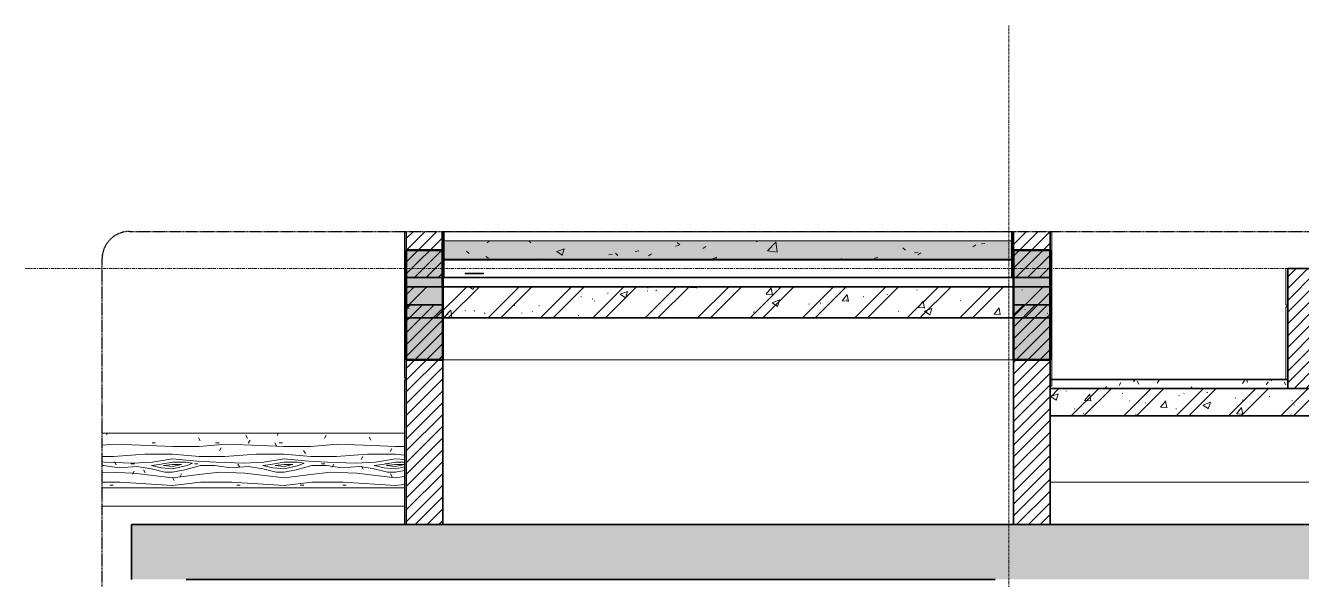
# Model space of a CAD drawing. Header units: millimetres. Extents: x 47270 to 150652, y -4714 to 3585.
# Drawn here: x 115571 to 122549, y 500 to 3527 of the extents above; entities that cross this region are included whole.
import ezdxf

# ---------------------------------------------------------------- set-up
doc = ezdxf.new("R2010")
doc.units = ezdxf.units.MM
for name, pattern in [('Centre', [31.75, 6.35, -4.7625, 15.875, -4.7625]), ('Grid Line', [22.225, 12.7, -3.175, 3.175, -3.175]), ('Hidden', [7.14375, 4.7625, -2.38125])]:
    doc.linetypes.add(name, pattern=pattern)
for name, color, linetype, lineweight in [('0-3', 130, 'Continuous', 5), ('A-DETL-GENF', 92, 'Continuous', 18), ('A-DETL-GENF-1', 253, 'Continuous', 18), ('A-DETL-GENF-2', 92, 'Hidden', 25), ('A-DETL-MEDM', 33, 'Continuous', 35), ('A-FLOR-1', 250, 'Continuous', 18), ('A-FLOR-FNSH-1', 7, 'Continuous', 35), ('A-FLOR-HRAL', 11, 'Continuous', 18), ('A-FLOR-HRAL-1', 250, 'Continuous', 18), ('A-FLOR-HRAL-2', 90, 'Continuous', 25), ('A-FLOR-LEVL-2', 51, 'Centre', 9), ('A-FLOR-PATT-1', 253, 'Continuous', 18), ('A-FLOR-PATT-2', 8, 'Continuous', 18), ('A-WALL', 113, 'Continuous', 18), ('A-WALL-1', 7, 'Continuous', 35), ('A-WALL-FNSH-1', 250, 'Continuous', 18), ('A-WALL-PATT', 111, 'Continuous', 18), ('A-WALL-PATT-2', 255, 'Continuous', 18), ('A-WALL-PATT-3', 250, 'Continuous', 18), ('I-WALL-1', 250, 'Continuous', 18), ('M-EQPM-1', 250, 'Continuous', 18), ('M-EQPM-2', 90, 'Continuous', 25), ('S-BEAM-1', 9, 'Continuous', 5), ('S-BEAM-2', 10, 'Continuous', 50), ('S-BEAM-3', 250, 'Continuous', 18), ('S-GRID-1', 1, 'Grid Line', 9)]:
    doc.layers.add(name, color=color, linetype=linetype, lineweight=lineweight)
pattern_1 = [(50, (-51274.3, 15725), (415.38, -36.341), [43.434, -477.774]), (355, (-51274.3, 15725), (-80.354, 435.61), [34.747, -382.219]), (100.451, (-51239.67, 15721.97), (335.029, 399.266), [36.913, -406.045]), (46.184, (-51274.3, 15840.8), (618.06, -95.857), [65.15, -716.66]), (96.636, (-51222.8, 15832.84), (541.278, 564.135), [55.37, -609.068]), (351.184, (-51274.3, 15840.8), (541.283, 564.13), [52.12, -573.33]), (21, (-51216.37, 15811.87), (345.681, -233.165), [43.434, -477.774]), (326, (-51216.37, 15811.87), (140.909, 419.949), [34.747, -382.219]), (71.451, (-51187.57, 15792.44), (486.591, 186.781), [36.913, -406.045]), (37.5, (-51274.29, 15725), (7.042, 192.7853), [3.822, -373.764, 3.822, -384.188, -383.667]), (37.5, (-51274.29, 15725), (7.042, 192.7853), [-765.597, 3.822, -379.845]), (7.5, (-51274.29, 15725), (152.3487, 228.4116), [3.822, -217.402, 3.822, -365.077, -146.228]), (7.5, (-51274.29, 15725), (152.3487, 228.4116), [-590.123, 3.822, -142.406]), (327.5, (-51403.43, 15725), (309.1468, -13.062), [3.822, -140.958, 3.822, -447.891, -599.389]), (327.5, (-51403.43, 15725), (309.1468, -13.062), [-596.494, 3.822, -595.567]), (317.5, (-51461.34, 15725), (337.7343, 57.973), [3.822, -184.392, 3.822, -296.162, -425.653]), (317.5, (-51461.34, 15725), (337.7343, 57.973), [-488.198, 3.822, -421.831]), (45, (-51274.29, 15725), (-143.325, 143.325), []), (45, (-51274.29, 15942.17), (-143.325, 143.325), [])]
pattern_2 = [(45, (-51274.286, 15725), (-30.22881, 30.22881), [])]
pattern_3 = [(45, (123211.924, 15725), (-32.24407, 32.24407), [])]

# ---------------------------------------------------------------- blocks, each defined once
blk = doc.blocks.new('NCV_TKTC_KET CAU_rvt-4-TKCS_BỂ NƯỚC NGẦM - MẶT CẮT 4')
at = {"layer": 'A-FLOR-PATT-1'}
h = blk.add_hatch(dxfattribs=at)
h.set_pattern_fill('FP_21', color=256, style=0, pattern_type=2)
h.set_pattern_definition(pattern_1)
h.paths.add_polyline_path([(-54963.7, 1930), (-53311.9, 1930), (-53311.9, 2100), (-56833.3, 2100), (-56833.3, 1930), (-55894.7, 1930)])
h = blk.add_hatch(dxfattribs=at)
h.set_pattern_fill('FP_21', color=256, style=0, pattern_type=2)
h.set_pattern_definition(pattern_1)
h.paths.add_polyline_path([(-54963.7, 1930), (-53311.9, 1930), (-53311.9, 2100), (-56833.3, 2100), (-56833.3, 1930), (-55894.7, 1930)])
h = blk.add_hatch(dxfattribs=at)
h.set_pattern_fill('FP_21', color=256, style=0, pattern_type=2)
h.set_pattern_definition(pattern_1)
h.paths.add_polyline_path([(-53311.9, 1393.6), (-51861.9, 1393.6), (-51861.9, 1543.6), (-53311.9, 1543.6)])
h = blk.add_hatch(dxfattribs=at)
h.set_pattern_fill('FP_21', color=256, style=0, pattern_type=2)
h.set_pattern_definition(pattern_1)
h.paths.add_polyline_path([(-53311.9, 1393.6), (-51861.9, 1393.6), (-51861.9, 1543.6), (-53311.9, 1543.6)])
at = {"layer": 'S-BEAM-1'}
for points in [[(-56825.7, 2150), (-56633.3, 2150), (-56633.3, 2300), (-56833.3, 2300), (-56833.3, 2150)], [(-53511.9, 2100), (-53311.9, 2100), (-53311.9, 2300), (-53511.9, 2300)], [(-56833.3, 2100), (-56633.3, 2100), (-56633.3, 2150), (-56833.3, 2150)], [(-56825.7, 1700), (-56633.3, 1700), (-56633.3, 2100), (-56833.3, 2100), (-56833.3, 1700)], [(-53511.9, 1700), (-53311.9, 1700), (-53311.9, 2100), (-53511.9, 2100)]]:
    blk.add_hatch(color=256, dxfattribs=at).paths.add_polyline_path(points)
at = {"layer": 'A-FLOR-1'}
blk.add_line((-51861.9, 1030.8), (-53311.9, 1030.8), dxfattribs=at)
at = {"layer": 'A-FLOR-FNSH-1'}
for p, q in [((-53311.9, 2100), (-56833.3, 2100)), ((-56833.3, 2100), (-56833.3, 1930)), ((-53311.9, 1930), (-53311.9, 2100)), ((-56833.3, 1930), (-53311.9, 1930)), ((-51861.9, 1543.6), (-53311.9, 1543.6)), ((-53311.9, 1543.6), (-53311.9, 1393.6)), ((-53311.9, 1393.6), (-51861.9, 1393.6))]:
    blk.add_line(p, q, dxfattribs=at)
at = {"layer": 'S-BEAM-2'}
for p, q in [((-56633.3, 2300), (-56833.3, 2300)), ((-56833.3, 2300), (-56833.3, 2150)), ((-56633.3, 2150), (-56633.3, 2300)), ((-53311.9, 2300), (-53511.9, 2300)), ((-53511.9, 2300), (-53511.9, 2100)), ((-53311.9, 2100), (-53311.9, 2300)), ((-56833.3, 2150), (-56833.3, 2100)), ((-56833.3, 2100), (-56833.3, 1700)), ((-56633.3, 2100), (-56633.3, 2150)), ((-56633.3, 1700), (-56633.3, 2100)), ((-53511.9, 2100), (-53511.9, 1700)), ((-53311.9, 1700), (-53311.9, 2100)), ((-56833.3, 1700), (-56633.3, 1700)), ((-53511.9, 1700), (-53311.9, 1700))]:
    blk.add_line(p, q, dxfattribs=at)
at = {"layer": 'S-BEAM-3'}
blk.add_line((-56633.3, 1700), (-53511.9, 1700), dxfattribs=at)
blk = doc.blocks.new('THU NUOC - THU NUOC-V8-TKCS_BỂ NƯỚC NGẦM - MẶT CẮT 4')
at = {"layer": 'M-EQPM-1'}
for p, q in [((-56511.3, 2173.2), (-56411.3, 2173.2)), ((-56511.3, 2170), (-56511.3, 2173.2)), ((-56411.3, 2170), (-56511.3, 2170)), ((-56411.3, 2173.2), (-56411.3, 2170))]:
    blk.add_line(p, q, dxfattribs=at)
blk = doc.blocks.new('Railing - Railing-957040-TKCS_BỂ NƯỚC NGẦM - MẶT CẮT 4')
at = {"layer": 'A-FLOR-HRAL-1'}
blk.add_line((-56626.9, 2245), (-53521.9, 2245), dxfattribs=at)
at = {"layer": 'A-FLOR-HRAL-2'}
for p, q in [((-56626.9, 2245), (-56636.9, 2245)), ((-56636.9, 2245), (-56636.9, 2150)), ((-56626.9, 2150), (-56626.9, 2245)), ((-53511.9, 2245), (-53521.9, 2245)), ((-53521.9, 2245), (-53521.9, 2150)), ((-53511.9, 2150), (-53511.9, 2245)), ((-56636.9, 2150), (-56626.9, 2150)), ((-53521.9, 2150), (-53511.9, 2150))]:
    blk.add_line(p, q, dxfattribs=at)
blk = doc.blocks.new('NCV_TKTC_TANG 1_rvt-4-TKCS_BỂ NƯỚC NGẦM - MẶT CẮT 4')
at = {"layer": 'A-WALL-PATT-2'}
h = blk.add_hatch(dxfattribs=at)
h.set_pattern_fill('FP_24', color=256, style=0, pattern_type=2)
h.set_pattern_definition([(50, (-51274.3, 15725), (415.38, -36.341), [43.434, -477.774]), (355, (-51274.3, 15725), (-80.354, 435.61), [34.747, -382.219]), (100.451, (-51239.67, 15721.97), (335.029, 399.266), [36.913, -406.045]), (46.184, (-51274.3, 15840.8), (618.06, -95.857), [65.15, -716.66]), (96.636, (-51222.8, 15832.84), (541.278, 564.135), [55.37, -609.068]), (351.184, (-51274.3, 15840.8), (541.283, 564.13), [52.12, -573.33]), (21, (-51216.37, 15811.87), (345.681, -233.165), [43.434, -477.774]), (326, (-51216.37, 15811.87), (140.909, 419.949), [34.747, -382.219]), (71.451, (-51187.57, 15792.44), (486.591, 186.781), [36.913, -406.045]), (37.5, (-51274.29, 15725), (7.042, 192.7853), [19.111, -358.475, 19.111, -368.899, -383.667]), (37.5, (-51274.29, 15725), (7.042, 192.7853), [-765.597, 19.111, -364.556]), (7.5, (-51274.29, 15725), (152.3487, 228.4116), [19.111, -202.113, 19.111, -349.788, -146.228]), (7.5, (-51274.29, 15725), (152.3487, 228.4116), [-590.123, 19.111, -127.117]), (327.5, (-51403.43, 15725), (309.1468, -13.062), [19.111, -125.669, 19.111, -432.603, -599.389]), (327.5, (-51403.43, 15725), (309.1468, -13.062), [-596.494, 19.111, -580.278]), (317.5, (-51461.34, 15725), (337.7343, 57.973), [19.111, -169.103, 19.111, -280.873, -425.653]), (317.5, (-51461.34, 15725), (337.7343, 57.973), [-488.198, 19.111, -406.542])])
h.paths.add_polyline_path([(-56360.2, 2250), (-53521.9, 2250), (-53521.9, 2350), (-56626.9, 2350), (-56626.9, 2250), (-56476.6, 2250)])
h = blk.add_hatch(dxfattribs=at)
h.set_pattern_fill('FP_25', color=256, style=0, pattern_type=2)
h.set_pattern_definition([(37.5, (-51274.286, 15725), (-1.82368, 55.79332), [1.911, -42.102, 1.911, -47.314, -47.054]), (37.5, (-51274.286, 15725), (-1.82368, 55.79332), [-93.238, 1.911, -45.142]), (7.5, (-51274.286, 15725), (51.24607, 81.71806), [1.911, -21.833, 1.911, -37.759, -15.202]), (7.5, (-51274.286, 15725), (51.24607, 81.71806), [-63.414, 1.911, -13.291]), (327.5, (-51309.9, 15725), (90.17286, 0.16381), [1.911, -12.567, 1.911, -50.21, -68.047]), (327.5, (-51309.9, 15725), (90.17286, 0.16381), [-66.599, 1.911, -66.136]), (317.5, (-51309.9, 15725), (87.04516, 25.41396), [1.911, -5.328, 1.911, -32.257, -39.091]), (317.5, (-51309.9, 15725), (87.04516, 25.41396), [-41.407, 1.911, -37.18])])
h.paths.add_polyline_path([(-56360.2, 2250), (-53521.9, 2250), (-53521.9, 2350), (-56626.9, 2350), (-56626.9, 2250), (-56476.6, 2250)])
at = {"layer": 'A-WALL-PATT-3'}
h = blk.add_hatch(dxfattribs=at)
h.set_pattern_fill('FP_23', color=256, style=0, pattern_type=2)
h.set_pattern_definition(pattern_2)
h.paths.add_polyline_path([(-56626.9, 2150), (-56626.9, 2401.9), (-56636.9, 2401.9), (-56636.9, 2150)])
h = blk.add_hatch(dxfattribs=at)
h.set_pattern_fill('FP_23', color=256, style=0, pattern_type=2)
h.set_pattern_definition(pattern_2)
h.paths.add_polyline_path([(-53511.9, 2150), (-53511.9, 2401.9), (-53521.9, 2401.9), (-53521.9, 2150)])
at = {"layer": 'A-FLOR-FNSH-1'}
for p, q in [((-53511.9, 2150), (-56636.9, 2150)), ((-56636.9, 2150), (-56636.9, 2100)), ((-56636.9, 2100), (-53511.9, 2100)), ((-53511.9, 2100), (-53511.9, 2150))]:
    blk.add_line(p, q, dxfattribs=at)
at = {"layer": 'A-WALL-1'}
for p, q in [((-56636.9, 2401.9), (-56636.9, 2150)), ((-56626.9, 2150), (-56626.9, 2401.9)), ((-53521.9, 2401.9), (-53521.9, 2150)), ((-53511.9, 2150), (-53511.9, 2401.9)), ((-56636.9, 2150), (-56626.9, 2150)), ((-53521.9, 2150), (-53511.9, 2150))]:
    blk.add_line(p, q, dxfattribs=at)
at = {"layer": 'I-WALL-1'}
for p, q in [((-53521.9, 2350), (-56626.9, 2350)), ((-56626.9, 2250), (-53521.9, 2250))]:
    blk.add_line(p, q, dxfattribs=at)
at = {"layer": 'A-FLOR-HRAL-2'}
blk.add_blockref('Railing - Railing-957040-TKCS_BỂ NƯỚC NGẦM - MẶT CẮT 4', (0, 0), dxfattribs=at)
at = {"layer": 'M-EQPM-2'}
blk.add_blockref('THU NUOC - THU NUOC-V8-TKCS_BỂ NƯỚC NGẦM - MẶT CẮT 4', (0, 0), dxfattribs=at)
blk = doc.blocks.new('Railing - 50 x 10mm-1251315-TKCS_BỂ NƯỚC NGẦM - MẶT CẮT 4')
at = {"layer": 'A-FLOR-HRAL'}
for p, q in [((-54558.1, 2400), (-54558.1, 2401.9)), ((-54548.1, 2400), (-54548.1, 2401.9))]:
    blk.add_line(p, q, dxfattribs=at)
blk = doc.blocks.new('Railing - Railing-1598497-TKCS_BỂ NƯỚC NGẦM - MẶT CẮT 4')
for p in [(-1041.1, 0), (0, 0)]:
    blk.add_blockref('Railing - 50 x 10mm-1251315-TKCS_BỂ NƯỚC NGẦM - MẶT CẮT 4', p)
blk = doc.blocks.new('BORDER VIEW - BORDER VIEW-3502631-TKCS_BỂ NƯỚC NGẦM - MẶT CẮT 4')
at = {"layer": 'A-DETL-GENF-2'}
for p, q in [((-58346.9, 2401.9), (-44034.1, 2401.9)), ((-58496.9, -2750), (-58496.9, 2251.9))]:
    blk.add_line(p, q, dxfattribs=at)
blk.add_arc((-58346.9, 2251.9), 150, 90, 180, dxfattribs=at)

msp = doc.modelspace()

# ---------------------------------------------------------------- hatches: boundary and pattern name
at = {"layer": 'A-DETL-GENF-1'}
h = msp.add_hatch(dxfattribs=at)
h.set_pattern_fill('FP_21', color=256, style=0, pattern_type=2)
h.set_pattern_definition([(50, (123211.92, 15725), (415.38, -36.341), [43.434, -477.774]), (355, (123211.92, 15725), (-80.354, 435.61), [34.747, -382.219]), (100.451, (123246.54, 15721.97), (335.029, 399.266), [36.913, -406.045]), (46.184, (123211.9, 15840.8), (618.06, -95.857), [65.15, -716.66]), (96.636, (123263.4, 15832.84), (541.278, 564.135), [55.37, -609.068]), (351.184, (123211.9, 15840.8), (541.283, 564.13), [52.12, -573.33]), (21, (123269.84, 15811.87), (345.681, -233.165), [43.434, -477.774]), (326, (123269.84, 15811.87), (140.909, 419.949), [34.747, -382.219]), (71.451, (123298.64, 15792.44), (486.591, 186.781), [36.913, -406.045]), (37.5, (123211.92, 15725), (7.042, 192.7853), [3.822, -373.764, 3.822, -384.188, -383.667]), (37.5, (123211.92, 15725), (7.042, 192.7853), [-765.597, 3.822, -379.845]), (7.5, (123211.92, 15725), (152.3487, 228.4116), [3.822, -217.402, 3.822, -365.077, -146.228]), (7.5, (123211.92, 15725), (152.3487, 228.4116), [-590.123, 3.822, -142.406]), (327.5, (123082.78, 15725), (309.1468, -13.0621), [3.822, -140.958, 3.822, -447.891, -599.389]), (327.5, (123082.78, 15725), (309.1468, -13.0621), [-596.494, 3.822, -595.567]), (317.5, (123024.87, 15725), (337.7343, 57.9728), [3.822, -184.392, 3.822, -296.162, -425.653]), (317.5, (123024.87, 15725), (337.7343, 57.9728), [-488.198, 3.822, -421.831]), (45, (123211.92, 15725), (-143.325, 143.325), []), (45, (123211.92, 15942.17), (-143.325, 143.325), [])])
h.paths.add_polyline_path([(130249.3, 500), (130249.3, 800), (116149.3, 800), (116149.3, 500), (129949.3, 500)])
at = {"layer": 'A-FLOR-PATT-2'}
h = msp.add_hatch(dxfattribs=at)
h.set_pattern_fill('FP_29', color=256, style=0, pattern_type=2)
h.set_pattern_definition([(0, (123211.924, 15725), (231.648, 57.912), [19.111, -154.625, 19.111, -1081.217]), (0, (123211.924, 15725), (231.648, 57.912), [-192.847, -154.625, 19.111, -328.361, -579.12]), (0, (123211.924, 15725), (231.648, 57.912), [-694.944, 19.111, -154.625, 19.111, -386.273]), (0, (123211.924, 15725), (231.648, 57.912), [-887.791, -96.713, 19.111, -270.449]), (120, (123298.79, 15753.956), (-165.97726, 171.65705), [19.111, -154.625, -1100.328]), (120, (123298.79, 15753.956), (-165.97726, 171.65705), [-173.736, 19.111, -154.625, -926.592]), (120, (123298.79, 15753.956), (-165.97726, 171.65705), [-347.472, 19.111, -328.361, -579.12]), (120, (123298.79, 15753.956), (-165.97726, 171.65705), [-694.944, 19.111, -154.625, -405.384]), (120, (123298.79, 15753.956), (-165.97726, 171.65705), [-868.68, 19.111, -96.713, -289.56]), (120, (123298.79, 15753.956), (-165.97726, 171.65705), [-984.504, 19.111, -270.449]), (240, (123327.75, 15869.78), (-65.67074, -229.56905), [19.111, -154.625, -1100.328]), (240, (123327.75, 15869.78), (-65.67074, -229.56905), [-173.736, 19.111, -154.625, -926.592]), (240, (123327.75, 15869.78), (-65.67074, -229.56905), [-347.472, 19.111, -328.361, -579.12]), (240, (123327.75, 15869.78), (-65.67074, -229.56905), [-694.944, 19.111, -154.625, -405.384]), (240, (123327.75, 15869.78), (-65.67074, -229.56905), [-868.68, 19.111, -96.713, -289.56]), (240, (123327.75, 15869.78), (-65.67074, -229.56905), [-984.504, 19.111, -270.449])])
h.paths.add_polyline_path([(122474.3, 1543.6), (122474.3, 1593.6), (121174.3, 1593.6), (121174.3, 1543.6), (121384.5, 1543.6)])
at = {"layer": 'A-WALL-PATT'}
h = msp.add_hatch(dxfattribs=at)
h.set_pattern_fill('FP_20', color=256, style=0, pattern_type=2)
h.set_pattern_definition(pattern_3)
h.paths.add_polyline_path([(117653, 2150), (117853, 2150), (117853, 2401.9), (117653, 2401.9)])
h = msp.add_hatch(dxfattribs=at)
h.set_pattern_fill('FP_20', color=256, style=0, pattern_type=2)
h.set_pattern_definition(pattern_3)
h.paths.add_polyline_path([(121174.3, 2150), (121174.3, 2401.9), (120974.3, 2401.9), (120974.3, 2150)])
h = msp.add_hatch(dxfattribs=at)
h.set_pattern_fill('FP_20', color=256, style=0, pattern_type=2)
h.set_pattern_definition(pattern_3)
h.paths.add_polyline_path([(122474.3, 1543.5), (122624.3, 1543.5), (122624.3, 2200), (122474.3, 2200)])
h = msp.add_hatch(dxfattribs=at)
h.set_pattern_fill('FP_20', color=256, style=0, pattern_type=2)
h.set_pattern_definition(pattern_3)
h.paths.add_polyline_path([(117653, 800), (117853, 800), (117853, 2000), (117653, 2000), (117653, 1259)])
h = msp.add_hatch(dxfattribs=at)
h.set_pattern_fill('FP_20', color=256, style=0, pattern_type=2)
h.set_pattern_definition(pattern_3)
h.paths.add_polyline_path([(121174.3, 800), (121174.3, 2000), (120974.3, 2000), (120974.3, 800)])
at = {"layer": 'A-WALL-PATT-2'}
h = msp.add_hatch(dxfattribs=at)
h.set_pattern_fill('FP_37', color=256, style=0, pattern_type=2)
h.set_pattern_definition([(0, (123211.92, 15725), (463.296, 115.824), [19.111, -328.361, 19.111, -2181.545]), (0, (123211.92, 15725), (463.296, 115.824), [-366.583, -328.361, 19.111, -675.833, -1158.24]), (0, (123211.92, 15725), (463.296, 115.824), [-1389.888, 19.111, -328.361, 19.111, -791.657]), (0, (123211.92, 15725), (463.296, 115.824), [-1756.471, -212.537, 19.111, -560.009]), (120, (123385.66, 15782.91), (-331.9545, 343.3141), [19.111, -328.361, -2200.656]), (120, (123385.66, 15782.91), (-331.9545, 343.3141), [-347.472, 19.111, -328.361, -1853.184]), (120, (123385.66, 15782.91), (-331.9545, 343.3141), [-694.944, 19.111, -675.833, -1158.24]), (120, (123385.66, 15782.91), (-331.9545, 343.3141), [-1389.888, 19.111, -328.361, -810.768]), (120, (123385.66, 15782.91), (-331.9545, 343.3141), [-1737.36, 19.111, -212.537, -579.12]), (120, (123385.66, 15782.91), (-331.9545, 343.3141), [-1969.008, 19.111, -560.009]), (240, (123443.57, 16014.56), (-131.3415, -459.1381), [19.111, -328.361, -2200.656]), (240, (123443.57, 16014.56), (-131.3415, -459.1381), [-347.472, 19.111, -328.361, -1853.184]), (240, (123443.57, 16014.56), (-131.3415, -459.1381), [-694.944, 19.111, -675.833, -1158.24]), (240, (123443.57, 16014.56), (-131.3415, -459.1381), [-1389.888, 19.111, -328.361, -810.768]), (240, (123443.57, 16014.56), (-131.3415, -459.1381), [-1737.36, 19.111, -212.537, -579.12]), (240, (123443.57, 16014.56), (-131.3415, -459.1381), [-1969.008, 19.111, -560.009])])
h.paths.add_polyline_path([(115989.3, 1000), (117643, 1000), (117643, 1300), (115989.3, 1300), (115989.3, 1259)])
h = msp.add_hatch(dxfattribs=at)
h.set_pattern_fill('FP_38', color=256, style=0, pattern_type=2)
h.set_pattern_definition([(349.695, (118388.876, 869.39), (3657.5982, -609.61), [68.155, -6747.38]), (0, (118455.93, 857.2), (609.6, 609.6), [67.06, -542.54]), (18.435, (118522.99, 857.2), (1219.199, 609.602), [57.83, -1869.89]), (172.875, (118577.85, 875.49), (4267.1994, -609.5991), [49.15, -4865.604]), (174.806, (118529.084, 881.584), (6096.004, -609.5547), [67.333, -6665.92]), (194.036, (118462.03, 887.68), (-1828.802, -609.592), [75.4, -2438.04]), (9.462, (118437.64, 869.39), (3048.005, 609.5835), [37.08, -3670.97]), (353.66, (118474.22, 875.49), (-4876.8008, 609.5835), [55.2, -5464.96]), (185.711, (118529.084, 869.39), (-5486.3951, -609.6394), [61.264, -6065.14]), (168.69, (118468.12, 863.3), (2438.4, -609.6026), [31.084, -3077.28]), (354.806, (118334.01, 863.296), (-6096.004, 609.5547), [67.333, -6665.92]), (348.69, (118401.07, 857.2), (-2438.4, 609.6026), [62.17, -3046.194]), (0, (118462, 845), (609.6, 609.6), [73.15, -536.45]), (20.556, (118535.18, 845.01), (3048, 1219.197), [52.084, -5156.34]), (3.814, (118583.948, 863.296), (8534.40115, 609.5889), [91.643, -9072.654]), (354.806, (118675.39, 869.39), (-6096.004, 609.5547), [67.333, -6665.92]), (0, (118742.44, 863.3), (609.6, 609.6), [67.06, -542.54]), (5.194, (118199.9, 863.296), (6096.004, 609.5547), [67.333, -6665.92]), (354.806, (118266.956, 869.39), (-6096.004, 609.5547), [67.333, -6665.92]), (0, (118199.9, 875.5), (609.6, 609.6), [36.58, -573.02]), (5.194, (118236.476, 875.49), (6096.004, 609.5547), [67.333, -6665.92]), (0, (118303.53, 881.6), (609.6, 609.6), [60.96, -548.64]), (10.305, (118364.49, 881.584), (-3657.5982, -609.61), [68.155, -6747.38]), (5.194, (118431.55, 893.776), (6096.004, 609.5547), [67.333, -6665.92]), (354.806, (118498.604, 899.87), (-6096.004, 609.5547), [67.333, -6665.92]), (354.806, (118565.66, 893.776), (-6096.004, 609.5547), [67.333, -6665.92]), (351.87, (118632.72, 887.68), (-3657.6004, 609.593), [86.21, -4224.31]), (0, (118718.06, 875.5), (609.6, 609.6), [91.44, -518.16]), (347.471, (118693.676, 509.73), (3047.9989, -609.6108), [56.2, -5564.033]), (354.289, (118748.54, 497.536), (-5486.3951, 609.6394), [61.264, -6065.14]), (8.13, (118693.68, 509.73), (3657.6004, 609.593), [43.105, -4267.42]), (9.462, (118736.35, 515.82), (3048.005, 609.5835), [74.16, -3633.89]), (0, (118199.9, 528), (609.6, 609.6), [73.15, -536.45]), (350.538, (118273.05, 528.02), (-3048.005, 609.5835), [37.08, -3670.97]), (201.801, (118309.63, 521.92), (1828.8045, 609.587), [32.83, -3249.97]), (192.995, (118279.15, 509.73), (5486.3931, 1219.23746), [81.33, -8051.747]), (352.875, (118760.73, 509.73), (-4267.1994, 609.5991), [49.15, -4865.604]), (7.125, (118760.73, 509.73), (4267.1994, 609.5991), [49.15, -4865.604]), (0, (118199.9, 515.8), (609.6, 609.6), [48.77, -560.83]), (194.036, (118248.67, 515.82), (-1828.802, -609.592), [50.27, -2463.18]), (356.633, (118334.012, 534.112), (-9753.5944, 609.6919), [103.81, -10277.302]), (357.709, (118437.644, 528.016), (-14630.39665, 609.6991), [152.522, -15099.665]), (3.18, (118590.044, 521.92), (10363.1983, 609.6312), [109.897, -10879.823]), (9.462, (118699.77, 528.02), (3048.005, 609.5835), [111.24, -3596.81]), (10.305, (118199.9, 473.15), (-3657.5982, -609.61), [68.155, -6747.38]), (15.945, (118266.96, 485.34), (-2438.4042, -609.5832), [88.76, -4349.196]), (0, (118352.3, 509.7), (609.6, 609.6), [79.25, -530.35]), (351.87, (118431.55, 509.73), (-3657.6004, 609.593), [86.21, -4224.31]), (3.576, (118516.892, 497.536), (9144.00297, 609.5468), [97.726, -9674.906]), (351.254, (118614.43, 503.63), (4267.201, -609.5878), [80.18, -7937.856]), (345.964, (118693.68, 491.44), (-1828.802, 609.5924), [75.4, -2438.04]), (0, (118766.8, 473.15), (609.6, 609.6), [42.67, -566.93]), (174.806, (118334.01, 534.11), (6096.004, -609.5547), [134.665, -6598.587]), (355.236, (118199.9, 570.69), (-6705.5965, 609.6414), [146.81, -7193.745]), (0, (118346.2, 558.5), (609.6, 609.6), [140.21, -469.39]), (4.086, (118486.41, 558.496), (7924.795, 609.65274), [171.123, -8385.02]), (0, (118657.1, 570.7), (609.6, 609.6), [152.4, -457.2]), (7.125, (118199.9, 442.67), (4267.1994, 609.599), [147.443, -4767.31]), (6.34, (118346.204, 460.96), (4876.8008, 609.5835), [110.403, -5409.76]), (357.51, (118455.932, 473.152), (-13411.19697, 609.7044), [140.34, -13893.706]), (353.48, (118596.14, 467.056), (-15849.59217, 1828.85517), [214.749, -21260.135]), (3.013, (118199.9, 838.912), (10972.79715, 609.6408), [115.984, -11482.446]), (351.87, (118315.72, 845.01), (-3657.6004, 609.593), [129.316, -4181.21]), (357.614, (118443.74, 826.72), (-14020.79943, 609.61372), [146.43, -14496.664]), (10.62, (118590.044, 820.624), (-6705.59246, -1219.2397), [99.236, -9824.334]), (0, (118687.6, 838.9), (609.6, 609.6), [121.92, -487.68]), (356.82, (118199.9, 912.064), (-10363.1983, 609.6312), [109.897, -10879.823]), (6.009, (118309.628, 905.968), (-6095.999, -609.59918), [116.464, -11529.93]), (6.71, (118425.452, 918.16), (-5486.39734, -609.61573), [104.346, -10330.325]), (354.289, (118529.084, 930.35), (-5486.3951, 609.6394), [122.53, -6003.877]), (347.905, (118651.004, 918.16), (-5486.3949, 1219.22295), [87.28, -8640.862]), (9.462, (118736.35, 899.87), (3048.005, 609.5835), [74.16, -3633.89]), (3.814, (118199.9, 796.24), (8534.40115, 609.5889), [91.643, -9072.654]), (347.196, (118291.34, 802.336), (-7924.80896, 1828.76326), [137.532, -13615.67]), (0, (118425.45, 771.86), (609.6, 609.6), [152.4, -457.2]), (5.44, (118577.852, 771.856), (-6705.6025, -609.56085), [128.595, -12730.932]), (6.71, (118705.868, 784.048), (-5486.39734, -609.61573), [104.346, -10330.325]), (0, (118199.9, 954.74), (609.6, 609.6), [103.63, -505.97]), (8.13, (118303.53, 954.74), (3657.6004, 609.593), [172.42, -4138.1]), (357.614, (118474.22, 979.12), (-14020.79943, 609.61372), [146.43, -14496.664]), (354.472, (118620.524, 973.024), (12801.59101, -1219.3029), [189.859, -18796.025]), (6.843, (118199.9, 400), (-10363.19504, -1219.24128), [153.494, -15195.842]), (0, (118352.3, 418.3), (609.6, 609.6), [170.69, -438.91]), (356.348, (118522.988, 418.288), (-18897.604963, 1219.126665), [287.095, -28422.422]), (0, (118199.9, 613.36), (609.6, 609.6), [146.3, -463.3]), (4.764, (118346.204, 613.36), (6705.5965, 609.6414), [146.81, -7193.745]), (358.152, (118492.508, 625.552), (-18287.99624, 609.72412), [189.074, -18718.355]), (357.274, (118681.484, 619.456), (-12192.00424, 609.53415), [128.16, -12687.945]), (354.806, (118199.9, 710.896), (-6096.004, 609.5547), [134.665, -6598.587]), (0, (118334, 698.7), (609.6, 609.6), [195.07, -414.53]), (1.909, (118529.084, 698.704), (17678.40105, 609.55323), [182.982, -18115.176]), (3.576, (118711.964, 704.8), (9144.00297, 609.5468), [97.726, -9674.906])])
h.paths.add_polyline_path([(115989.3, 1000), (117643, 1000), (117643, 1300), (115989.3, 1300), (115989.3, 1259)])

# ---------------------------------------------------------------- linework, layer by layer
at = {"layer": 'A-DETL-MEDM'}
for p, q in [((130249.3, 800), (116149.3, 800)), ((116149.3, 800), (116149.3, 500)), ((116449.3, 500), (120874.3, 500))]:
    msp.add_line(p, q, dxfattribs=at)
at = {"layer": 'A-FLOR-FNSH-1'}
for p, q in [((122464.3, 1593.6), (121174.3, 1593.6)), ((121174.3, 1543.6), (122474.3, 1543.6)), ((122474.3, 1543.6), (122474.3, 1593.6))]:
    msp.add_line(p, q, dxfattribs=at)
at = {"layer": 'A-FLOR-LEVL-2'}
msp.add_line((115570.5, 2200), (131194.8, 2200), dxfattribs=at)
at = {"layer": 'A-WALL'}
for p, q in [((120964.3, 2400), (117859.3, 2400)), ((117643, 1300), (115989.3, 1300)), ((115989.3, 1000), (117643, 1000)), ((115989.3, 900), (117643, 900))]:
    msp.add_line(p, q, dxfattribs=at)
at = {"layer": 'A-WALL-1'}
for p, q in [((117653, 2401.9), (117653, 2150)), ((117853, 2150), (117853, 2401.9)), ((120974.3, 2401.9), (120974.3, 2150)), ((121174.3, 2150), (121174.3, 2401.9)), ((122474.3, 2200), (122474.3, 1593.6)), ((122624.3, 2200), (122474.3, 2200)), ((117653, 2150), (117853, 2150)), ((120974.3, 2150), (121174.3, 2150)), ((117653, 2000), (117653, 800)), ((117853, 2000), (117653, 2000)), ((117853, 800), (117853, 2000)), ((121174.3, 2000), (120974.3, 2000)), ((120974.3, 2000), (120974.3, 800)), ((121174.3, 800), (121174.3, 2000)), ((122464.3, 1593.6), (122474.3, 1593.6)), ((122474.3, 1543.5), (122624.3, 1543.5))]:
    msp.add_line(p, q, dxfattribs=at)
at = {"layer": 'A-WALL-FNSH-1'}
for p, q in [((117643, 2401.9), (117643, 1600)), ((121184.3, 1556.5), (121184.3, 2401.9)), ((117643, 2200), (117653, 2200)), ((121184.3, 2200), (121174.3, 2200)), ((122474.3, 2200), (122464.3, 2200)), ((122464.3, 2200), (122464.3, 2000)), ((117653, 2000), (117653, 2150)), ((121174.3, 2150), (121174.3, 2000)), ((122464.3, 2000), (122468.3, 2000)), ((122468.3, 1990), (122464.3, 1990)), ((122464.3, 1990), (122464.3, 1593.6)), ((122468.3, 2000), (122468.3, 1990)), ((117643, 1600), (117647, 1600)), ((117647, 1590), (117643, 1590)), ((117643, 1590), (117643, 800)), ((117647, 1600), (117647, 1590)), ((121174.3, 1556.5), (121184.3, 1556.5))]:
    msp.add_line(p, q, dxfattribs=at)
at = {"layer": 'S-GRID-1'}
for p, q in [((120949.3, 2102.1), (120949.3, 3527.1)), ((120949.3, -2725), (120949.3, 2102.1))]:
    msp.add_line(p, q, dxfattribs=at)

# ---------------------------------------------------------------- block references
at = {"layer": '0-3'}
for name in ['NCV_TKTC_TANG 1_rvt-4-TKCS_BỂ NƯỚC NGẦM - MẶT CẮT 4', 'NCV_TKTC_KET CAU_rvt-4-TKCS_BỂ NƯỚC NGẦM - MẶT CẮT 4']:
    msp.add_blockref(name, (174486.2, 0), dxfattribs=at)
at = {"layer": 'A-DETL-GENF'}
msp.add_blockref('BORDER VIEW - BORDER VIEW-3502631-TKCS_BỂ NƯỚC NGẦM - MẶT CẮT 4', (174486.2, 0), dxfattribs=at)
at = {"layer": 'A-FLOR-HRAL'}
msp.add_blockref('Railing - Railing-1598497-TKCS_BỂ NƯỚC NGẦM - MẶT CẮT 4', (174486.2, 0), dxfattribs=at)

doc.saveas('drawing.dxf')
